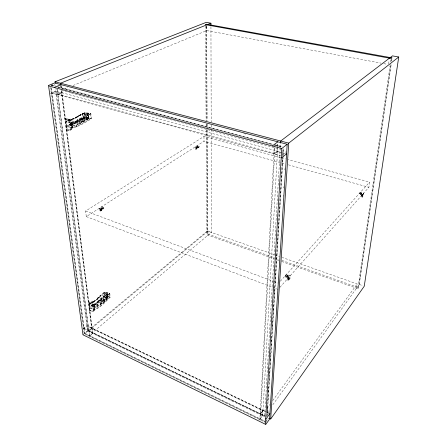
<?xml version="1.0" encoding="UTF-8"?>
<svg xmlns="http://www.w3.org/2000/svg" width="447" height="447" viewBox="0 0 447 447"><rect width="100%" height="100%" fill="white"/><g stroke="black" fill="none" stroke-linecap="round" stroke-linejoin="round"><path stroke-width="0.34" stroke-dasharray="2.23 1.68" d="M71.486 129.446L70.592 129.876C74.057 125.708 69.257 119.561 64.826 118.489L65.731 118.075C72.638 118.868 76.554 132.67 66.329 130.183L67.218 129.753L70.386 130.004L69.492 130.435M277.481 147.214L277.229 151.332L273.944 153.913L260.204 413.816L259.88 419.118L259.232 420.018M274.229 147.594L273.899 153.897L280.308 155.712M274.626 144.616L274.167 153.276L277.034 151.047L277.252 147.069M277.291 146.404L277.509 142.431M260.165 413.799L262.83 410.134L262.529 415.693L259.389 420.063M277.52 146.543L277.704 143.196M280.28 147.991L264.68 416.084L87.975 330.529L55.959 88.696M280.319 147.292L280.526 143.744M266.725 416.565L266.848 414.475M267.105 410.29L267.401 405.412M267.652 401.233L267.988 395.656M268.2 392.17L268.541 386.594M268.748 383.107L269.128 376.832M269.301 374.044L269.681 367.775M269.887 364.288L270.267 358.013M270.441 355.225L270.821 348.951M270.988 346.162L271.407 339.195M271.452 338.496L271.96 330.132M272.128 327.344L272.547 320.376M272.592 319.678L273.1 311.313M273.139 310.615L273.648 302.25M273.687 301.557L274.24 292.494M274.279 291.796L274.788 283.432M274.832 282.733L282.348 158.663M282.515 155.874L282.934 148.901M266.719 421.085L266.803 419.744M267.004 416.375L282.834 156.405M282.917 155.092L283.353 147.873M266.876 421.476L266.999 419.47M267.245 415.397L283.04 156.903M283.085 156.204L283.566 148.331M197.149 147.767L197.144 147.868A0.782 0.402 -74.4 0 1 196.73 148.667A0.782 0.402 -74.4 0 1 196.294 148.415L196.993 147.722M283.208 196.406L283.297 195.015M283.739 188.047L283.828 186.656M284.884 169.949L284.974 168.558M286.069 151.326L285.901 153.936L277.47 151.645L274.609 153.885L280.476 155.489M285.197 276.307L285.231 275.866M286.516 277.056L287.516 275.738L286.393 277A1.101 0.659 5 0 1 286.158 276.196A1.101 0.659 5 0 1 287.365 275.916L287.499 275.955M286.762 277.146L287.762 275.827L286.901 277.185A1.101 0.659 5 0 0 288.108 276.905A1.101 0.659 5 0 0 287.868 276.101L287.745 276.045M287.851 278.084L287.739 279.621A2.213 0.738 -70.4 0 0 288.622 280.023A2.213 0.738 -70.4 0 0 289.734 277.369L289.852 275.838L288.147 275.212A2.218 1.33 5.1 0 0 285.443 275.71A2.218 1.33 5.1 0 0 286.141 277.453L287.851 278.084L289.852 275.838M361.841 195.881C363.998 194.272 360.796 196.227 362.282 196.25C363.372 194.92 362.299 193.763 360.494 194.065A1.827 0.866 7.1 0 1 359.69 192.908A1.827 0.866 7.1 0 1 361.819 192.59L363.702 193.126L363.467 194.858A1.799 0.486 -73.2 0 1 362.623 196.948A1.799 0.486 -73.2 0 1 362.148 196.345L362.646 194.629M362.517 194.959L362.366 194.579L361.869 195.691L362.724 195.021L361.869 195.691M92.138 328.159L88.919 330.897L89.573 335.937M359.528 193.484L359.584 193.098M360.651 194.238L361.327 193.316L360.545 194.199A0.905 0.43 7.1 0 1 360.243 193.668A0.905 0.43 7.1 0 1 361.182 193.484L361.299 193.512M360.858 194.3L361.534 193.378L360.975 194.322A0.905 0.43 7.1 0 0 361.914 194.143A0.905 0.43 7.1 0 0 361.617 193.607L361.511 193.573M288.013 278.844L288.03 278.721A1.095 0.363 -70.4 0 1 288.561 277.526A1.095 0.363 -70.4 0 1 288.997 277.632L288.013 278.844L288.997 277.738M361.914 194.875L361.729 196.227A1.799 0.486 -73.2 0 0 362.204 196.831A1.799 0.486 -73.2 0 0 363.048 194.741L363.232 193.389L361.763 192.975A1.827 0.866 7.1 0 0 359.639 193.294A1.827 0.866 7.1 0 0 360.444 194.451L361.914 194.875L363.232 193.389M362.148 196.345L362.383 194.607M288.98 277.961L288.963 278.084A1.095 0.363 -70.4 0 1 288.432 279.28A1.095 0.363 -70.4 0 1 287.997 279.174L289.22 278.051L287.997 279.068M279.928 287.32L368.87 187.315L369.602 182.102L288.131 159.652M356.555 288.203L357.164 283.946L282.225 257.466M388.633 63.899L389.181 60.071M281.604 261.467L357.885 288.673L390.231 64.664M390.633 61.904L391.131 58.456M357.885 288.673L358.595 287.684L391.008 64.072M391.41 61.312L391.712 59.239M272.799 404.781L359.259 284.437L391.237 64.161M391.74 60.708L391.941 59.328M362.489 195.155L361.925 196.272M101.106 299.753L101.402 298.63L105.157 295.629L109.861 296.802L109.509 293.5L104.794 292.332L99.776 296.227L99.502 297.261L99.748 295.987L104.771 292.092L109.811 293.344L110.213 297.121C105.391 301.943 100.687 307.497 94.283 310.011L89.825 308.072L89.204 304.033L90.255 303.206L91.68 303.357L100.698 296.205L101 295.081L100.726 296.439L91.708 303.597L90.283 303.446L89.238 304.273L93.552 306.29L93.965 309.642L89.663 307.614L90.707 306.787L92.127 306.938L101.106 299.753L92.155 307.173L90.735 307.022L89.696 307.854M101.134 299.993L101.402 298.63M99.066 300.976L98.469 300.479L99.066 300.976L99.86 300.339L100.106 299.065L103.944 296.009L107.693 296.948L107.392 294.115L103.598 292.941L107.693 293.958L108.051 297.266L103.9 301.339L96.468 307.586L91.663 305.379L92.937 304.044L93.596 304.385L93.356 304.949L93.82 305.167L94.367 304.284L97.273 302.15L97.586 302.518L97.273 302.15M99.86 300.339L100.106 299.065M82.6 113.778L85.399 113.281L88.098 113.393L88.445 113.756L88.869 117.701L86.26 118.947L83.047 117.729L85.835 117.226L88.523 117.337L88.869 117.701L87.383 114.253L85.824 114.985L82.6 113.778L83.081 117.997M87.567 118.991L86.964 119.779L85.79 119.55L85.645 118.215L86.562 117.075L87.366 117.114L87.567 118.991L86.265 119.841M79.968 115.84L80.343 114.689L84.958 112.549L90.858 113.493L91.417 118.762C85.226 122.5 78.974 126.562 71.889 128.155L66.558 126.518L67.843 125.914L69.52 126.037L80.544 120.802L80.952 119.975L85.539 117.801L85.5 117.477L90.998 118.371L90.512 113.767L84.991 112.879L80.382 115.019L79.968 115.84L68.888 121.003L67.206 120.88L65.916 121.478L70.928 122.998C78.046 121.523 84.299 117.438 90.512 113.767M80.544 120.802L80.913 119.645L85.5 117.477M93.881 310.916C95.367 307.318 91.384 303.876 88.417 302.496L89.149 301.921C94.792 302.937 98.156 314.386 89.478 310.799L90.205 310.218L89.92 307.994M78.957 120.567L77.99 121.025L77.325 120.83L76.169 121.377L76.208 121.707L78.996 120.897L79.337 119.802L84.025 117.589L91.417 118.762M78.996 120.897L79.337 119.802M78.84 115.499L78.454 116.254L77.482 116.706L76.817 116.516L75.655 117.053L75.699 117.388L78.493 116.589L78.84 115.499L83.55 113.314L88.344 114.086L88.836 118.695L74.593 126.216L69.017 124.545L70.162 123.484L71.347 123.674L71.045 124.244L71.587 124.406L77.202 121.997L76.169 121.377M267.116 412.693L269.15 409.86M266.999 408.508L269.854 404.557M272.709 400.613L357.164 283.946M280.336 281.219L369.602 182.102M91.663 305.379L92.775 304.306L93.663 304.703M89.149 301.921L89.434 304.172L96.15 307.212L95.803 304.351L91.272 302.284L92.361 300.971L93.216 301.289L92.97 301.854L93.44 302.066L92.942 301.613L93.255 301.367M91.272 302.284L92.389 301.211L93.283 301.608M109.861 296.802C105.045 301.596 100.413 307.234 93.965 309.642M109.509 293.5L104.676 298.434L97.452 304.586L97.854 307.933M105.023 301.345L103.52 302.708L103.218 302.569L103.006 300.669L104.548 299.328L105.023 301.345L104.548 299.328M109.811 293.344C104.916 298.25 100.078 303.792 93.552 306.29M104.81 299.451L103.307 300.803L103.52 302.708M107.693 296.948L103.564 300.999L96.15 307.212M107.693 293.958L103.531 298.02L96.06 304.239L96.468 307.586M107.392 294.115L98.608 302.099M103.218 302.569L104.754 301.228M101.849 301.948L103.402 300.619L103.19 298.719L103.687 300.747L101.849 301.948L101.631 300.049L103.19 298.719M102.134 302.083L101.916 300.177L103.475 298.847M89.657 336.161L92.836 333.412L61.865 90.83M211.207 129.116L211.476 232.239L92.428 332.68L61.462 90.814M279.118 260.579L206.916 234.826L207.838 234.049L207.201 129.479M82.824 334.904L87.646 330.892M87.975 330.529L207.537 230.848L206.888 128.339M266.222 421.845L84.818 333.294L87.584 330.981L55.406 88.808M274.335 254.678L207.939 231.216L91.847 328.182L264.959 411.324M83.142 328.713L86.947 325.651L266.406 411.81M105.905 297.836L108.045 296.121L107.666 293.008L106.576 293.003C101.961 290.639 101.061 297.663 105.905 297.836L105.598 294.998L106.872 293.986L108.045 296.121L107.733 295.623L106.883 295.83C105.889 295.517 103.575 295.165 103.128 296.389M93.356 304.949L93.635 304.463M97.524 301.228L98.413 301.854L97.524 301.228L98.469 300.479M97.552 301.468L98.496 300.714M100.134 299.3L103.967 296.244L108.051 297.266M93.82 305.167L94.39 304.452M99.038 300.736L99.832 300.105M94.395 304.524L97.301 302.384M101.43 298.864L105.185 295.864L110.213 297.121M97.558 302.278L98.385 301.619M89.825 308.072L89.434 304.172M97.217 299.429L96.904 299.06L97.217 299.429L98.049 298.769L97.161 298.143L98.105 297.395L98.709 297.892L98.105 297.395M97.189 298.384L98.133 297.635M93.987 301.189L94.038 301.591L93.987 301.189L96.904 299.06M93.412 301.831L94.937 300.619M98.681 297.652L99.474 297.026M94.608 310.33L92.942 311L90.205 310.218M197.155 147.253L197.932 146.856A0.782 0.341 -0.5 0 0 197.026 146.99A0.782 0.341 -0.5 0 0 197.082 147.404L198.183 146.745L197.317 147.303M102.871 208.319L100.592 209.677A0.939 0.576 -68.4 0 1 101.134 208.693A0.939 0.576 -68.4 0 1 101.804 208.894L101.737 209.146A0.955 0.475 -5.8 0 0 102.877 208.95A0.955 0.475 -5.8 0 0 102.955 208.363L100.435 209.928L101.849 209.308A0.939 0.576 -68.4 0 1 101.301 210.291A0.939 0.576 -68.4 0 1 100.631 210.09L100.609 209.995M197.149 147.594L196.289 148.052A0.782 0.402 -74.4 0 1 196.708 147.253A0.782 0.402 -74.4 0 1 197.138 147.504L196.289 148.326M99.631 208.838L102.151 207.218L103.397 207.676A1.928 0.961 -5.8 0 1 103.391 208.945A1.928 0.961 -5.8 0 1 100.877 209.297L99.631 208.838L99.782 210.241A1.889 1.157 -68.4 0 0 101.19 210.828A1.889 1.157 -68.4 0 0 102.296 208.62L102.151 207.218M195.657 147.242L197.418 146.113L198.546 146.437A1.581 0.682 -0.5 0 1 198.803 147.326A1.581 0.682 -0.5 0 1 196.792 147.566L195.657 147.242L195.674 148.482A1.576 0.81 -74.4 0 0 196.574 149.147A1.576 0.81 -74.4 0 0 197.434 147.348L197.418 146.113M280.722 157.612L203.966 136.464L85.612 211.034L86.277 216.599L204.005 141.241L281.074 162.781M69.017 124.545L70.391 123.763L71.425 124.065M68.43 119.857C70.453 118.438 72.615 119.081 68.469 120.198L68.43 119.857L74.023 121.511L74.593 126.216M90.998 118.371C84.824 122.087 78.611 126.216 71.509 127.719L66.519 126.183L67.804 125.579L69.475 125.702L80.505 120.472M85.003 121.204L82.807 122.092L82.505 119.427L84.399 118.455L84.712 118.544L85.003 121.204L82.807 122.092M84.712 118.544L82.505 119.427M90.858 113.493C84.505 117.466 77.862 121.131 70.648 123.031M88.344 114.086L73.727 121.752L68.469 120.198M77.655 124.137L88.417 118.304L87.992 114.354L77.186 120.12L77.655 124.137L74.219 125.78L68.972 124.21M69.626 119.494L69.581 119.159M80.907 118.963L83.153 118.097L80.907 118.963L81.214 121.623L83.455 120.751L82.712 114.097M81.214 121.623L83.455 120.751M71.38 128.943L72.274 128.512M68.151 130.591L69.045 130.161M71.794 127.702L72.688 127.272M66.664 130.328L67.558 129.898M71.811 126.233L72.705 125.808M71.386 123.73L71.006 123.908L71.548 124.07L77.163 121.668M79.376 120.131L84.064 117.919L88.836 118.695M71.419 124.64L72.313 124.216M71.051 120.059L71.788 119.712L71.727 119.26L71.012 119.723L70.47 119.561L71.051 120.059L71.012 119.723M71.788 119.712L76.694 117.678L75.655 117.053M69.553 121.517L70.453 121.098M66.558 126.518L65.877 121.143L67.167 120.545L68.849 120.662L79.935 115.505M68.212 120.209L69.112 119.79M66.704 126.68L66.139 121.249L71.224 122.757L71.889 128.155M70.47 119.561L70.849 119.383M78.879 115.834L83.589 113.644L87.992 114.354M72.347 119.321L72.308 118.986L76.655 117.343M66.709 119.193L67.614 118.779M65.161 118.544L66.061 118.125M50.74 93.49L51.779 93.065L57.797 94.714L62.111 92.937L55.752 91.238L50.69 93.294M63.977 89.249L67.855 87.657M73.023 85.533L206.749 30.58L380.995 63.128M51.019 85.003L52.863 84.271M88.858 330.853L57.16 89.389M87.483 117.08L86.495 117.667L86.187 118.371L86.332 119.712L86.768 119.986L87.908 119.438L88.35 118.014L88.126 117.421L87.483 117.08L88.104 117.941L87.266 119.863L86.293 119.695L86.148 118.36L86.511 117.673L87.657 117.131M79.566 123.646L80.561 123.148L80.935 121.891L80.326 121.126L79.812 121.21L79.018 122.227L79.153 123.4L80.566 123.696L81.382 122.69L81.248 121.523L80.326 121.126M80.823 121.271L79.482 122.361L79.415 123.014L80.041 123.785M277.269 151.343L285.214 153.489M105.855 299.613L106.593 299.378L107.09 298.557L106.023 299.585L105.464 299.138C106.475 296.774 107.548 295.825 105.693 299.244L105.643 299.512M107.392 297.361L106.257 298.121L106.107 299.725L107.386 299.026L107.761 297.825L107.392 297.361L107.241 298.965L106.442 299.775L105.894 299.334L106.274 298.127L107.587 297.451M64.893 118.997C70.559 119.321 75.09 131.932 66.262 129.68M100.273 304.86L101.408 304.234L101.726 303.178L101.24 302.792L100.435 303.468L100.117 304.53L101.011 305.1L101.838 304.429L102.167 303.373L101.57 302.848M102.011 303.049L100.843 303.653L100.67 305.038M383.738 63.642L387.169 64.284M197.323 147.476L197.418 147.499A0.782 0.341 -0.5 0 0 198.323 147.365A0.782 0.341 -0.5 0 0 198.267 146.951L198.183 146.923M243.755 133.508L246.459 134.223M51.634 85.165L54.69 85.98M57.808 86.813L272.609 144.079M275.274 144.789L282.353 146.677M51.31 85.293L54.366 86.109M56.814 86.763L272.357 144.269M274.374 144.811L282.107 146.873M50.885 85.5L54.255 86.4M58.289 87.478L272.257 144.632M274.944 145.353L281.677 147.152M61.395 90.311L70.822 92.847M71.492 93.026L93.714 99.005M94.384 99.184L280.208 149.175M57.803 94.093L274.637 153.405L260.702 413.961L88.919 330.814M273.944 153.958L57.853 94.647M281.398 157.797L285.437 158.908M281.744 162.965L285.097 163.904M288.449 164.837L368.87 187.315M196.931 147.208L195.328 146.795L195.356 148.387A1.576 0.81 -74.4 0 0 196.255 149.058A1.576 0.81 -74.4 0 0 197.11 147.259A0.782 0.335 -0.5 0 1 197.021 146.817A0.782 0.335 -0.5 0 1 197.926 146.677L198.261 146.772A0.782 0.335 -0.5 0 1 198.317 147.186A0.782 0.335 -0.5 0 1 197.412 147.32L197.077 147.225M195.842 149.158L196.166 149.253M361.919 196.998L362.338 197.121M75.699 117.388L76.694 117.678M76.208 121.707L77.202 121.997M57.926 94.708L88.892 330.886M207.537 230.848L211.476 232.239M359.259 284.437L363.014 285.762M274.994 254.907L279.593 256.539M88.461 302.859C91.182 304.111 94.842 307.268 93.484 310.564L91.965 311.173L89.434 310.447M207.838 234.049L274.039 257.601M274.693 257.835L278.626 259.238M281.906 260.4L358.595 287.684M99.955 210.839L100.312 210.967M287.997 280.336L288.483 280.515M85.612 211.034L273.234 281.331M273.888 281.576L277.81 283.046M86.277 216.599L278.073 289.405M105.598 294.998L102.81 293.562M103.402 300.619L103.687 300.747M101.631 300.049L101.916 300.177M103.006 300.669L103.307 300.803M97.161 298.143L98.049 298.769M91.244 302.043L96.06 304.239M93.322 304.714L93.792 304.927M266.993 412.089L268.736 412.933M266.501 412.223L263.004 410.542L260.718 413.676L264.82 415.66M267.088 412.503L269.418 413.626M83.885 328.444L265.127 416.179M87.584 330.981L264.797 416.889M267.859 418.375L269.083 418.968M264.797 421.521L84.578 333.496L51.059 87.774M266.345 422.84L84.215 333.797L50.5 87.388M86.455 119.897L85.835 119.036L85.891 118.287L86.673 117.108L87.366 117.114M51.383 87.646L84.818 333.294M54.791 84.204L55.054 86.176M57.495 89.378L58.127 94.183L61.764 92.674L61.328 89.255M61.166 85.371L61.513 88.098M60.803 85.153L61.239 88.573M60.82 85.796L61.312 89.663M67.167 120.545L67.206 120.88M67.804 125.579L67.843 125.914M65.731 118.075L66.139 121.249M66.821 126.624L67.218 129.753M70.123 123.506L70.162 123.836M68.849 120.662L68.888 121.003M69.475 125.702L69.52 126.037M71.822 122.579L72.397 127.294M94.272 305.709L94.686 309.061M71.548 124.07L71.587 124.406M94.283 310.011L93.814 306.184L94.485 305.647L94.948 309.475M70.928 122.998L71.509 127.719M70.123 119.075L70.162 119.41M70.66 123.422L70.699 123.752M70.369 123.422L70.978 128.35M73.727 121.752L74.219 125.78M72.889 118.846L72.928 119.181M73.414 123.188L73.459 123.517M72.839 123.333L72.878 123.663M72.051 122.366L72.71 127.764M94.367 304.284L94.418 304.686M75.303 117.723L75.342 118.058M75.822 122.048L75.861 122.383M75.66 121.774L76.219 126.484M77.482 119.885L78.029 124.568M76.817 116.516L76.856 116.851M77.325 120.83L77.365 121.159M75.638 117.818L75.677 118.153M76.152 122.148L76.191 122.478M75.806 121.59L76.448 126.97M97.591 304.547L98.049 308.374M78.454 116.254L78.493 116.589M77.482 116.706L77.521 117.041M77.99 121.025L78.029 121.355M77.711 120.807L78.264 125.501M81.242 119.058L81.544 121.724M80.343 114.689L80.382 115.019M82.824 118.002L83.12 120.656M82.857 119.528L83.159 122.193M84.153 113.359L84.589 117.304M84.399 118.455L84.695 121.115M83.55 113.314L83.589 113.644M84.025 117.589L84.064 117.919M82.868 113.583L83.315 117.527M85.824 114.985L86.26 118.947M85.589 113.298L86.02 117.243M84.958 112.549L84.991 112.879M84.796 113.342L85.232 117.287M104.632 292.751L104.944 295.584M88.154 113.415L88.579 117.354M87.573 113.398L87.998 117.343M87.081 113.538L87.511 117.483M106.576 293.003L106.883 295.83M103.827 207.872L103.872 208.274M197.161 147.432L197.088 145.666L198.541 146.08A1.581 0.682 -0.5 0 1 198.798 146.974A1.581 0.682 -0.5 0 1 196.786 147.214M199.06 146.504L199.066 147.018M203.966 136.464L204.005 141.241M205.464 26.049L206.123 121.014M206.145 123.808L206.162 126.596M206.184 129.39L206.916 234.826M206.721 26.149L206.749 30.58M207.939 231.216L207.967 235.2M206.575 26.306L207.145 120.416M207.168 123.903L207.201 128.786M206.24 26.535L206.838 120.673M206.86 124.16L206.883 127.646M210.945 26.686L211.191 122.143M211.196 124.931L211.207 128.418M260.35 413.788L260.081 418.845L262.35 415.704L262.629 410.653L260.35 413.788M277.498 151.17L262.987 410.827L91.696 328.495L61.446 92.585L277.498 151.17M196.127 148.002L196.138 148.37A0.782 0.402 -74.4 0 0 196.568 148.616A0.782 0.402 -74.4 0 0 196.982 147.823L196.976 147.46A0.782 0.402 -74.4 0 0 196.546 147.208A0.782 0.402 -74.4 0 0 196.127 148.002M288.376 277.822L288.231 279.8A2.213 0.738 -70.5 0 0 289.114 280.202A2.213 0.738 -70.5 0 0 290.22 277.548L290.371 275.575L288.181 274.776A2.218 1.33 5.1 0 0 285.471 275.268A2.218 1.33 5.1 0 0 286.175 277.011L288.376 277.822M288.276 278.811L288.242 279.263A1.095 0.363 -70.4 0 0 288.673 279.369A1.095 0.363 -70.4 0 0 289.203 278.174L289.237 277.721A1.095 0.363 -70.4 0 0 288.807 277.615A1.095 0.363 -70.4 0 0 288.276 278.811M92.574 333.401L89.813 335.731L89.188 330.942L91.959 328.623L92.574 333.401M91.663 328.227L88.886 330.545L84.131 328.243L86.919 325.947L91.663 328.227M102.67 208.056L101.368 209.012A0.955 0.475 -5.8 0 1 101.447 208.425A0.955 0.475 -5.8 0 1 102.586 208.229L102.67 208.056M61.496 92.998L57.859 94.513L52.103 92.937L55.758 91.439L61.496 92.998M361.433 193.344L361.21 193.294A0.905 0.43 7.1 0 0 360.265 193.473A0.905 0.43 7.1 0 0 360.567 194.009L361.003 194.132A0.905 0.43 7.1 0 0 361.941 193.953A0.905 0.43 7.1 0 0 361.64 193.417L361.433 193.344M102.771 208.078L102.564 208.028A0.955 0.475 -5.8 0 0 101.43 208.224A0.955 0.475 -5.8 0 0 101.346 208.81L101.72 208.945A0.955 0.475 -5.8 0 0 102.855 208.749A0.955 0.475 -5.8 0 0 102.933 208.162L102.771 208.078M287.65 275.771L287.376 275.698A1.101 0.659 5 0 0 286.175 275.972A1.101 0.659 5 0 0 286.41 276.777L286.913 276.967A1.101 0.659 5 0 0 288.119 276.687A1.101 0.659 5 0 0 287.885 275.883L287.65 275.771M103.358 207.274L101.754 206.693L101.944 208.486A1.889 1.157 -68.4 0 1 100.832 210.693A1.889 1.157 -68.4 0 1 99.424 210.107L99.234 208.308L100.838 208.894A1.928 0.955 -5.8 0 0 103.346 208.542A1.928 0.955 -5.8 0 0 103.358 207.274M100.458 210.029L100.413 209.615A0.939 0.576 -68.4 0 1 100.955 208.626A0.939 0.576 -68.4 0 1 101.625 208.833L101.67 209.246A0.939 0.576 -68.4 0 1 101.128 210.23A0.939 0.576 -68.4 0 1 100.458 210.029"/><path stroke-width="0.67" d="M272.726 146.063L272.799 145.538L277.783 141.855M280.565 143.113L280.682 141.023L392.444 55.875L398.741 57.009L364.26 286.203L270.703 419.001L269.496 418.414M265.63 424.6L269.575 419.202L287.197 144.28L54.607 82.935L48.293 85.556M270.703 419.001L288.728 143.135L398.741 57.009M282.174 148.203L287.13 144.32M210.939 25.289L210.934 23.199L60.485 83.215L60.663 84.595M55.227 83.17L55.042 81.784L206.218 22.35L210.934 23.199M55.042 81.784L288.728 143.135M281.219 157.702L281.744 157.791L286.521 153.841M265.674 418.878L266.077 418.995L269.904 413.492M61.077 84.69L54.724 87.154L54.718 87.601M281.772 148.488L265.356 424.237L82.997 334.809L48.594 85.964L281.772 148.488M391.913 57.859L391.131 58.456L205.458 24.652L206.564 24.211L391.913 57.859"/></g></svg>
